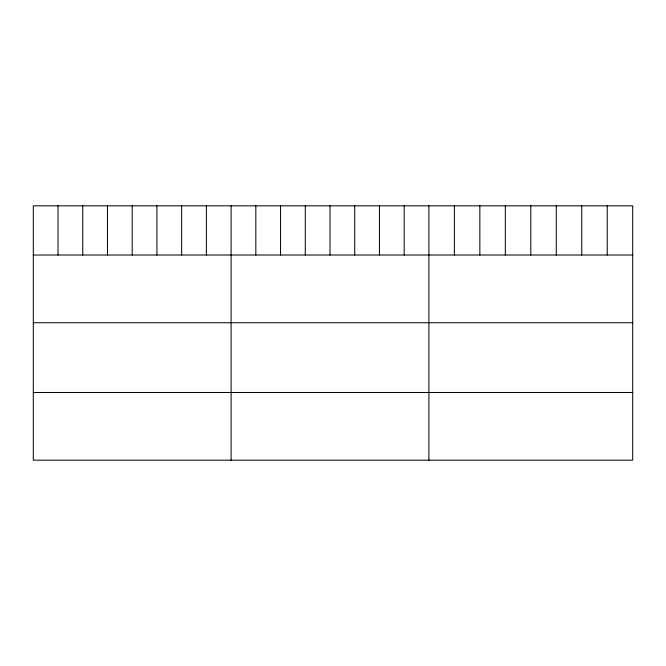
<?xml version="1.0" encoding="UTF-8"?>
<svg xmlns="http://www.w3.org/2000/svg" width="666" height="666" viewBox="0 0 666 666"><rect width="100%" height="100%" fill="white"/><g stroke="black" fill="none" stroke-linecap="round" stroke-linejoin="round"><path stroke-width="1" d="M632.7 255.02L632.7 460.181L33.3 460.181L33.3 205.819L632.7 205.819L632.7 255.02L33.3 255.02M33.3 322.727L632.7 322.727M33.3 392.482L632.7 392.482M607.226 205.819L607.226 255.02M581.751 205.819L581.751 255.02M556.277 205.819L556.277 255.02M530.802 205.819L530.802 255.02M505.327 205.819L505.327 255.02M479.853 205.819L479.853 255.02M454.378 205.819L454.378 255.02M428.904 205.819L428.904 460.181M404.179 205.819L404.179 255.02M379.454 205.819L379.454 255.02M354.728 205.819L354.728 255.02M330.003 205.819L330.003 255.02M305.278 205.819L305.278 255.02M280.553 205.819L280.553 255.02M255.827 205.819L255.827 255.02M231.102 205.819L231.102 460.181M206.377 205.819L206.377 255.02M181.651 205.819L181.651 255.02M156.926 205.819L156.926 255.02M132.201 205.819L132.201 255.02M107.476 205.819L107.476 255.02M82.751 205.819L82.751 255.02M58.025 205.819L58.025 255.02"/></g></svg>
